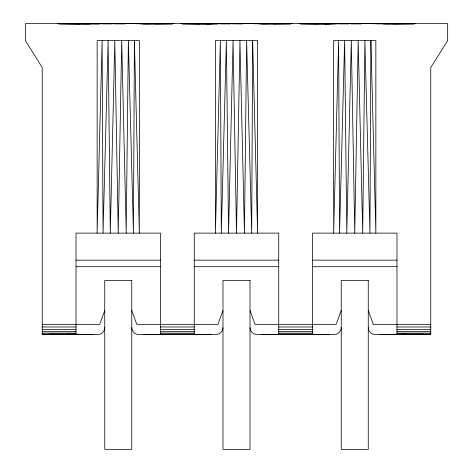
<?xml version="1.0" encoding="UTF-8"?>
<svg xmlns="http://www.w3.org/2000/svg" width="473" height="473" viewBox="0 0 473 473"><rect width="100%" height="100%" fill="white"/><g stroke="black" fill="none" stroke-linecap="round" stroke-linejoin="round"><path stroke-width="0.71" d="M104.734 327.724C104.758 331.337 101.594 334.5 97.976 334.476L42.233 334.476L42.233 67.574L25.341 40.542L25.341 23.65L447.659 23.65L447.659 40.542L430.767 67.574L430.767 334.476L375.024 334.476C371.406 334.5 368.242 331.337 368.266 327.724M222.984 327.724C223.008 331.337 219.844 334.5 216.226 334.476L138.524 334.476C134.906 334.5 131.742 331.337 131.766 327.724M341.234 327.724C341.258 331.337 338.094 334.5 334.476 334.476L256.774 334.476C253.156 334.5 249.992 331.337 250.016 327.724M104.734 310.489L99.697 324.342L42.233 324.342M222.984 310.489L217.947 324.342L136.803 324.342L131.766 310.489M341.234 310.489L336.197 324.342L255.053 324.342L250.016 310.489M88.912 23.928L89.58 23.65M207.162 23.928L207.83 23.65M325.412 23.928L326.08 23.65M141.669 23.881L173.999 23.65L136.336 23.65L137.099 23.928M259.919 23.881L292.249 23.65L254.586 23.65L255.349 23.928M383.408 23.881L415.732 23.65L372.836 23.65L373.599 23.928M162.003 23.65L69.259 23.65M280.252 23.65L192.748 23.65M403.741 23.65L310.998 23.65M102.067 23.892L112.249 23.928M220.317 23.892L230.499 23.928M338.567 23.892L348.749 23.928M114.401 23.881L124.689 23.928M232.651 23.881L242.939 23.928M350.901 23.881L361.189 23.928M139.275 23.887L172.651 23.786L154.961 23.887M257.525 23.887L290.901 23.786L273.211 23.887M375.775 23.887L414.389 23.786L392.957 23.887M98.502 23.892L57.268 23.65L100.637 23.928M216.752 23.892L180.751 23.65L218.887 23.928M335.002 23.892L299.001 23.65L337.137 23.928M80.043 23.887L58.611 23.786L89.592 23.881M199.789 23.887L182.099 23.786L213.081 23.881M318.039 23.887L300.349 23.786L331.331 23.881M423.424 334.175L380.091 334.411L430.767 334.476M143.42 23.881L172.651 23.786M261.67 23.881L290.901 23.786M385.158 23.881L414.389 23.786M42.233 334.476L92.909 334.411L49.576 334.175M406.532 334.175L380.091 334.476M76.017 260.15L160.483 260.15M194.267 260.15L278.733 260.15M312.517 260.15L396.983 260.15M76.017 266.701L160.483 266.701M194.267 266.701L278.733 266.701M312.517 266.701L396.983 266.701M430.767 324.342L373.303 324.342L368.266 310.489M42.233 326.967L76.017 326.967M160.483 326.967L194.267 326.967M278.733 326.967L312.517 326.967M396.983 326.967L430.767 326.967M42.233 329.409L76.017 329.409M160.483 329.409L194.267 329.409M278.733 329.409L312.517 329.409M396.983 329.409L430.767 329.409M42.233 331.508L76.017 331.508M160.483 331.508L194.267 331.508M278.733 331.508L312.517 331.508M396.983 331.508L430.767 331.508M42.233 333.122L76.017 333.122M160.483 333.122L194.267 333.122M278.733 333.122L312.517 333.122M396.983 333.122L430.767 333.122M42.233 334.133L76.017 334.133M160.483 334.133L194.267 334.133M278.733 334.133L312.517 334.133M396.983 334.133L430.767 334.133M66.468 334.175L92.909 334.476M300.349 23.786L329.58 23.881M182.099 23.786L211.33 23.881M58.611 23.786L87.842 23.881M383.42 23.65L384.088 23.928M265.17 23.65L265.838 23.928M146.92 23.65L147.588 23.928M325.743 23.721L326.642 23.928M207.493 23.721L208.392 23.928M89.243 23.721L90.142 23.928M396.983 334.476L396.983 233.124L312.517 233.124L312.517 334.476M329.409 334.476L261.841 334.476M278.733 334.476L278.733 233.124L194.267 233.124L194.267 334.476M211.159 334.476L143.591 334.476M160.483 334.476L160.483 233.124L76.017 233.124L76.017 334.476M134.385 40.542L133.445 233.124L128.372 40.542L126.202 233.124L121.697 40.542L118.25 233.124L114.803 40.542L110.298 233.124L108.128 40.542L103.055 233.124L102.115 40.542L97.148 233.124L97.148 40.542L139.352 40.542L139.352 233.124L134.385 40.542M252.635 40.542L251.695 233.124L246.622 40.542L244.452 233.124L239.947 40.542L236.5 233.124L233.053 40.542L228.548 233.124L226.378 40.542L221.305 233.124L220.365 40.542L215.398 233.124L215.398 40.542L257.602 40.542L257.602 233.124L252.635 40.542M370.885 40.542L369.945 233.124L364.872 40.542L362.702 233.124L358.197 40.542L354.75 233.124L351.303 40.542L346.798 233.124L344.628 40.542L339.555 233.124L338.615 40.542L333.648 233.124L333.648 40.542L375.852 40.542L375.852 233.124L370.885 40.542M131.766 280.424L104.734 280.424L104.734 449.35L131.766 449.35L131.766 280.424M250.016 280.424L222.984 280.424L222.984 449.35L250.016 449.35L250.016 280.424M368.266 280.424L341.234 280.424L341.234 449.35L368.266 449.35L368.266 280.424"/></g></svg>
